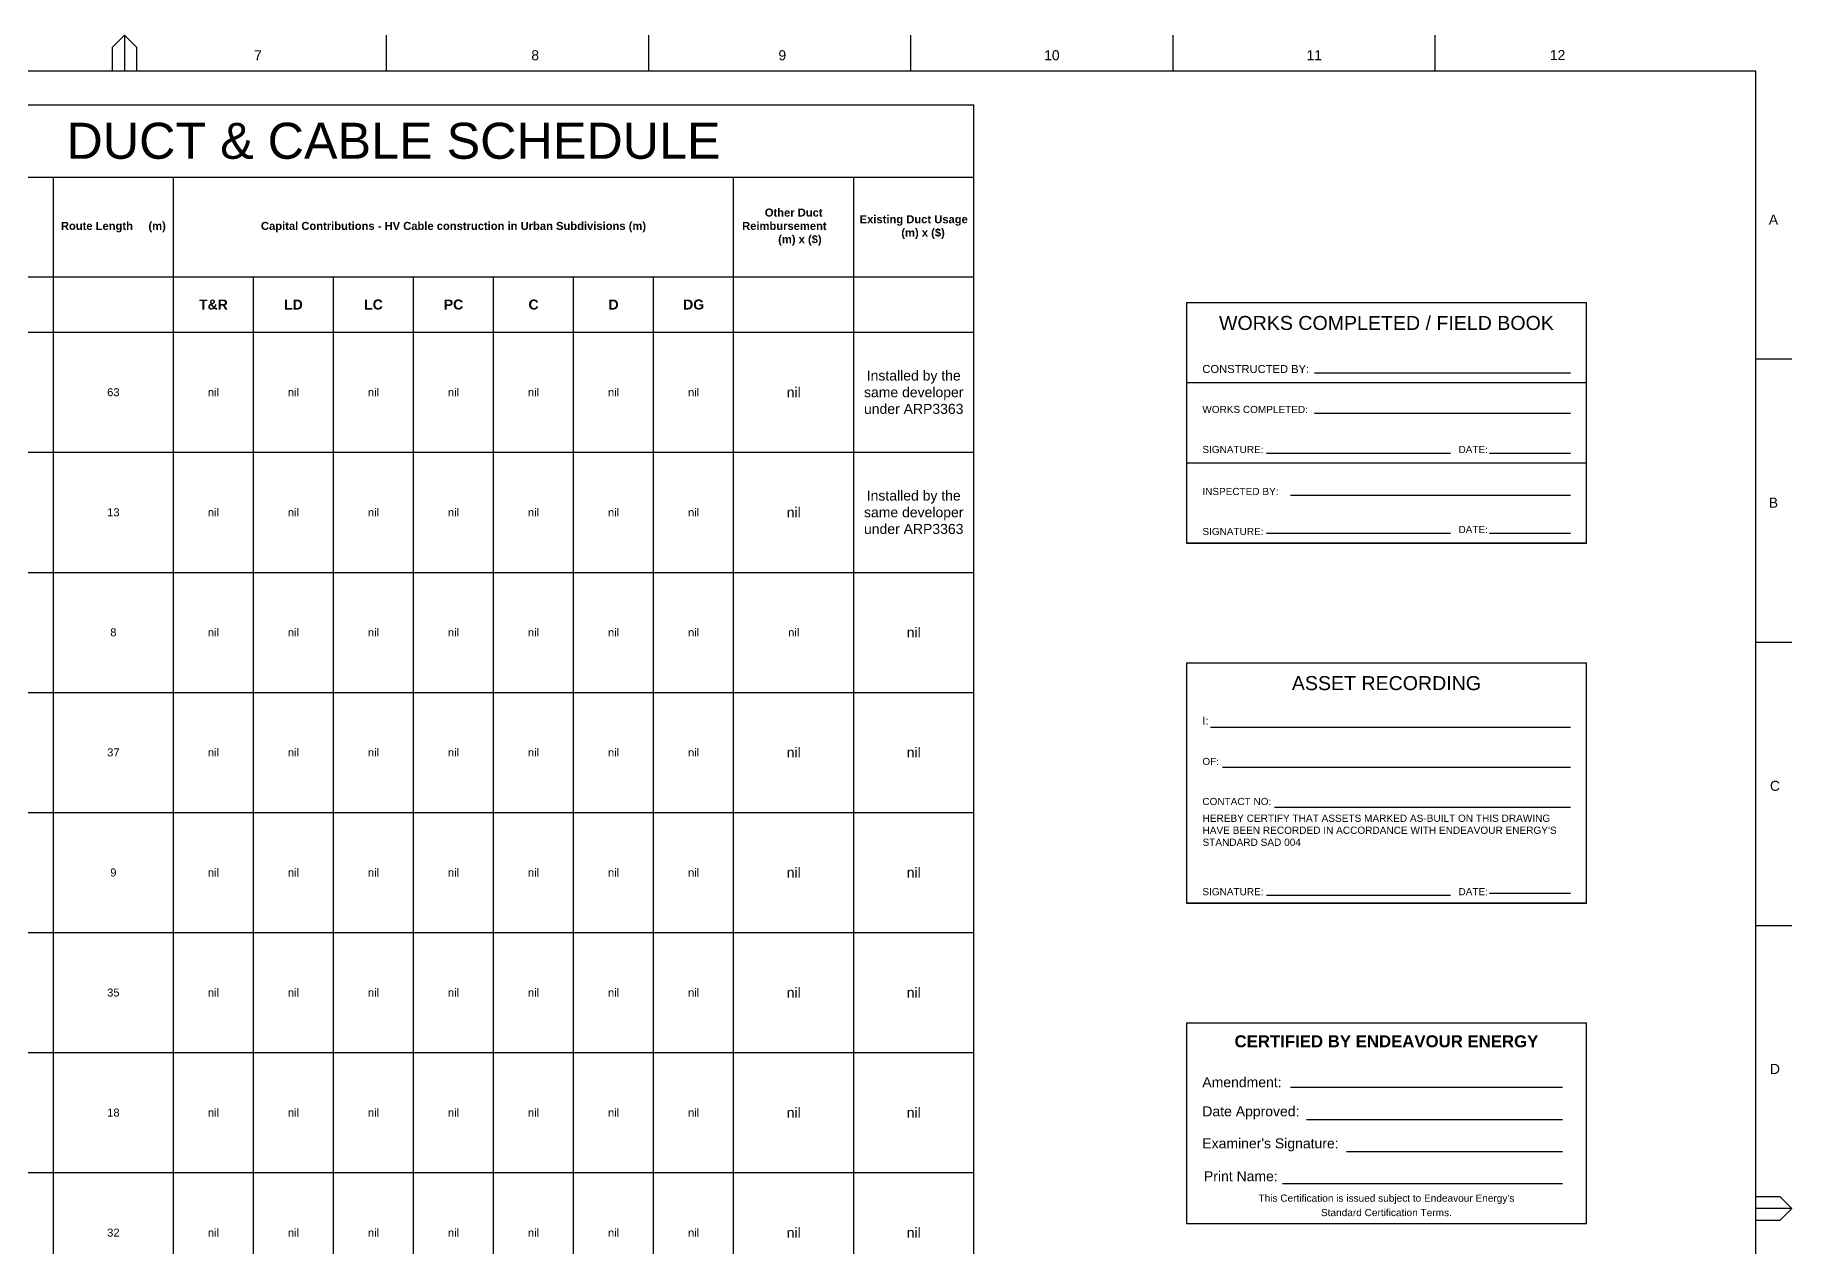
# Paper-space layout 'Duct B1 (2)' of a CAD drawing. Header units: metres, sheet in millimetres. Extents: x -9 to 824, y -9 to 577.
# Drawn here: x 385.4 to 824.4, y 274.6 to 577.4 of the extents above; entities that cross this region are included whole.
import ezdxf
from ezdxf.enums import TextEntityAlignment as Align

# ---------------------------------------------------------------- set-up
doc = ezdxf.new("R2010")
doc.units = ezdxf.units.M
doc.layers.get('0').update_dxf_attribs({"color": 6})
doc.layers.add('Notes', color=7, linetype='Continuous')
doc.styles.add('ARIAL', font='arial.ttf', dxfattribs={"height": 2})
doc.styles.get("Standard").update_dxf_attribs({"font": 'arial.ttf'})

# ---------------------------------------------------------------- blocks, each defined once
blk = doc.blocks.new('A1_FRAME_TITLE')
at = {"layer": 'Notes'}
for p, q in [((413.68, 580.39), (416.68, 583.39)), ((413.68, 574.39), (413.68, 580.39)), ((416.68, 583.39), (416.68, 574.39)), ((416.68, 583.39), (419.68, 580.39)), ((419.68, 580.39), (419.68, 574.39)), ((482.19, 574.39), (482.19, 583.39)), ((547.7, 574.39), (547.7, 583.39)), ((613.21, 574.39), (613.21, 583.39)), ((678.72, 574.39), (678.72, 583.39)), ((744.23, 574.39), (744.23, 583.39)), ((824.37, 5.97), (824.37, 574.39)), ((833.35, 502.43), (824.35, 502.43)), ((824.37, 431.68), (833.35, 431.68)), ((824.35, 360.93), (833.35, 360.93)), ((833.35, 290.18), (824.35, 290.18)), ((824.37, 293.18), (830.35, 293.18)), ((830.35, 293.18), (833.35, 290.18)), ((833.35, 290.18), (830.35, 287.18)), ((830.35, 287.18), (824.37, 287.18))]:
    blk.add_line(p, q, dxfattribs=at)
at = {"layer": 'Notes', "flags": 128}
blk.add_lwpolyline([(824.37, 574.39), (149.5, 574.39)], dxfattribs=at)
at = {"layer": 'Notes', "style": 'ARIAL'}
for s, p in [('7', (449.08, 577.12)), ('8', (518.36, 577.12)), ('9', (580.11, 577.12)), ('10', (646.5, 577.12)), ('11', (712.06, 577.12)), ('12', (772.87, 577.16)), ('A', (827.58, 536.06)), ('B', (827.58, 465.31)), ('C', (827.87, 394.56)), ('D', (827.87, 323.81))]:
    blk.add_text(s, height=2.5, dxfattribs=at).set_placement(p)
at = {"layer": 'Notes', "style": 'ARIAL', "flags": 8}
blk.add_attdef('VERSION_NO', text='', height=1.5, rotation=90, dxfattribs=at).set_placement((261.75, 40.04), align=Align.MIDDLE_CENTER)
at = {"layer": 'Notes', "style": 'ARIAL'}
for tag, height, p in [('CAP_NO', 2, (496.37, 44.97)), ('IE_NUM', 2, (496.37, 38.97)), ('REF_1', 2, (321.87, 32.97)), ('GEN_WO', 2.5, (427.37, 32.97)), ('HV_SWITCH', 2, (496.37, 32.97)), ('REF_2', 2, (321.87, 26.97)), ('OH_WO', 2.5, (427.37, 26.97)), ('UBD_REF', 2, (496.37, 26.97)), ('REF_3', 2, (321.87, 20.97)), ('UG_WO', 2.5, (427.37, 20.97)), ('GIS_MAP_No', 2, (496.37, 20.97)), ('REF_4', 2, (321.87, 14.97)), ('SUB_WO', 2.5, (427.37, 14.97)), ('HV_OP_DIAG', 2, (496.37, 14.97)), ('LGA', 2, (496.37, 8.97))]:
    blk.add_attdef(tag, text='', height=height, dxfattribs=at).set_placement(p, align=Align.MIDDLE_LEFT)
for tag, height, p in [('T1', 4, (679.37, 41.13)), ('T2', 4, (679.37, 35.13)), ('REF_No_1', 2.5, (306.87, 32.97)), ('T3', 4, (679.37, 29.13)), ('REF_No_2', 2.5, (306.87, 26.97)), ('DRAWN', 2.5, (561.87, 25.97)), ('REF_No_3', 2.5, (306.87, 20.97)), ('T4', 4, (679.37, 23.13)), ('NUM', 8, (791.37, 20.97)), ('REV', 8, (819.37, 20.97)), ('DATE', 2.5, (561.87, 17.97)), ('T5', 4, (679.37, 17.13)), ('REF_No_4', 2.5, (306.87, 14.97)), ('T6', 4, (679.37, 11.13)), ('CHD', 2.5, (561.87, 9.97)), ('DESIGN', 2.5, (601.87, 9.97)), ('NS', 2.5, (789.8, 8.94)), ('SHTS', 2.5, (804.81, 8.95))]:
    blk.add_attdef(tag, text='', height=height, dxfattribs=at).set_placement(p, align=Align.MIDDLE_CENTER)
blk.add_attdef('scale', text='', height=2.5, dxfattribs=at).set_placement((560.29, 33.27), align=Align.CENTER)
blk.add_attdef('ExportID', (9.08, 2.39), '', height=2.5, dxfattribs=at)
at = {"layer": 'Notes', "style": 'ARIAL', "flags": 1}
for tag, p, height in [('ProjectType', (14.17, -26.8), 2.5), ('ExportDate', (60.28, -26.79), 2.5), ('ExportUserName', (69.15, -26.8), 2.5), ('DesignerCompanyName', (81.48, -26.79), 2.5), ('ExportAreaOfInterest', (97.1, -26.81), 2.5), ('GIS_SUCCESS', (112, -26.78), 2.5), ('CAD_SUCCESS', (121.79, -26.78), 2.5), ('DEPOTCODE', (132.11, -26.88), 2.5), ('ExportCategories', (140.08, -26.8), 2.5), ('Comments', (154.38, -26.88), 2.5), ('ProjectNumber', (23.56, -26.82), 0.1), ('DrawingNumber', (35.51, -26.8), 0.1), ('ProjectDescription', (47.56, -26.83), 0.1)]:
    blk.add_attdef(tag, p, '', height=height, dxfattribs=at)
blk = doc.blocks.new('*T600')
at = {"layer": 'Notes', "color": 0, "linetype": 'ByBlock', "lineweight": -2, "ltscale": 0.5, "transparency": 16777216}
for p, q in [((0, 372.91), (290, 372.91)), ((0, 0), (0, 372.91)), ((290, 0), (290, 372.91)), ((0, 354.82), (290, 354.82)), ((20, 0), (20, 354.82)), ((60, 0), (60, 354.82)), ((90, 0), (90, 354.82)), ((230, 0), (230, 354.82)), ((260, 0), (260, 354.82)), ((0, 329.91), (290, 329.91)), ((110, 0), (110, 329.91)), ((130, 0), (130, 329.91)), ((150, 0), (150, 329.91)), ((170, 0), (170, 329.91)), ((190, 0), (190, 329.91)), ((210, 0), (210, 329.91)), ((0, 316.09), (290, 316.09)), ((0, 286.09), (290, 286.09)), ((0, 256.09), (290, 256.09)), ((0, 226.09), (290, 226.09)), ((0, 196.09), (290, 196.09)), ((0, 166.09), (290, 166.09)), ((0, 136.09), (290, 136.09)), ((0, 106.09), (290, 106.09)), ((0, 76.09), (290, 76.09)), ((0, 46.09), (290, 46.09)), ((0, 16.09), (290, 16.09)), ((0, 0), (290, 0))]:
    blk.add_line(p, q, dxfattribs=at)
at = {"layer": 'Notes', "color": 0, "ltscale": 0.5, "transparency": 16777216}
for s, insert, char_height, width, attachment_point in [('{\\H2.25x;DUCT & CABLE SCHEDULE\\H0.24692x;                                                                                                                           \\H2.25x;                                                                     }', (145, 363.87), 4, 287, 5), ('{\\fArial|b1|i0|c0|p34;Other Duct Reimbursement            (m) x ($) }', (245, 342.36), 2, 27, 5), ('{\\fArial|b1|i0|c0|p34;Route}', (10, 342.36), 2, 17, 5), ('{\\fArial|b1|i0|c0|p34;Configuration}', (40, 342.36), 2, 37, 5), ('{\\fArial|b1|i0|c0|p34;Route Length     (m)}', (75, 342.36), 2, 27, 5), ('{\\fArial|b1|i0|c0|p34;Capital Contributions - HV Cable construction in Urban Subdivisions (m)}', (160, 342.36), 2, 137, 5), ('{\\fArial|b1|i0|c0|p34;Existing Duct Usage       (m) x ($)}', (275, 342.36), 2, 27, 5), ('{\\fArial|b1|i0|c0|p34;T&R}', (100, 323), 2.5, 17, 5), ('{\\fArial|b1|i0|c0|p34;LD}', (120, 323), 2.5, 17, 5), ('{\\fArial|b1|i0|c0|p34;LC}', (140, 323), 2.5, 17, 5), ('{\\fArial|b1|i0|c0|p34;PC}', (160, 323), 2.5, 17, 5), ('{\\fArial|b1|i0|c0|p34;C}', (180, 323), 2.5, 17, 5), ('{\\fArial|b1|i0|c0|p34;D}', (200, 323), 2.5, 17, 5), ('{\\fArial|b1|i0|c0|p34;DG}', (220, 323), 2.5, 17, 5), ('Existing Ducts', (40, 314.59), 2, 37, 2), ('G3-H8', (10, 301.09), 4, 17, 5), ('Installed by the same developer under ARP3363', (275, 301.09), 2.5, 27, 5), ('63', (75, 301.09), 2, 27, 5), ('nil', (100, 301.09), 2, 17, 5), ('nil', (120, 301.09), 2, 17, 5), ('nil', (140, 301.09), 2, 17, 5), ('nil', (160, 301.09), 2, 17, 5), ('nil', (180, 301.09), 2, 17, 5), ('nil', (200, 301.09), 2, 17, 5), ('nil', (220, 301.09), 2, 17, 5), ('nil', (245, 301.09), 2.5, 27, 5), ('Existing Ducts', (40, 284.59), 2, 37, 2), ('Installed by the same developer under ARP3363', (275, 271.09), 2.5, 27, 5), ('H8-H7', (10, 271.09), 4, 17, 5), ('nil', (100, 271.09), 2, 17, 5), ('nil', (120, 271.09), 2, 17, 5), ('nil', (140, 271.09), 2, 17, 5), ('nil', (160, 271.09), 2, 17, 5), ('nil', (180, 271.09), 2, 17, 5), ('nil', (200, 271.09), 2, 17, 5), ('nil', (220, 271.09), 2, 17, 5), ('nil', (245, 271.09), 2.5, 27, 5), ('13', (75, 271.09), 2, 27, 5), ('New', (40, 254.59), 2, 37, 2), ('H7-H6', (10, 241.09), 4, 17, 5), ('8', (75, 241.09), 2, 27, 5), ('nil', (100, 241.09), 2, 17, 5), ('nil', (120, 241.09), 2, 17, 5), ('nil', (140, 241.09), 2, 17, 5), ('nil', (160, 241.09), 2, 17, 5), ('nil', (180, 241.09), 2, 17, 5), ('nil', (200, 241.09), 2, 17, 5), ('nil', (220, 241.09), 2, 17, 5), ('nil', (245, 241.09), 2, 27, 5), ('nil', (275, 241.09), 2.5, 27, 5), ('New', (40, 224.59), 2, 37, 2), ('H6-H5', (10, 211.09), 4, 17, 5), ('37', (75, 211.09), 2, 27, 5), ('nil', (100, 211.09), 2, 17, 5), ('nil', (120, 211.09), 2, 17, 5), ('nil', (140, 211.09), 2, 17, 5), ('nil', (160, 211.09), 2, 17, 5), ('nil', (180, 211.09), 2, 17, 5), ('nil', (200, 211.09), 2, 17, 5), ('nil', (220, 211.09), 2, 17, 5), ('nil', (245, 211.09), 2.5, 27, 5), ('nil', (275, 211.09), 2.5, 27, 5), ('New', (40, 194.59), 2, 37, 2), ('H5-H4', (10, 181.09), 4, 17, 5), ('9', (75, 181.09), 2, 27, 5), ('nil', (100, 181.09), 2, 17, 5), ('nil', (120, 181.09), 2, 17, 5), ('nil', (140, 181.09), 2, 17, 5), ('nil', (160, 181.09), 2, 17, 5), ('nil', (180, 181.09), 2, 17, 5), ('nil', (200, 181.09), 2, 17, 5), ('nil', (220, 181.09), 2, 17, 5), ('nil', (245, 181.09), 2.5, 27, 5), ('nil', (275, 181.09), 2.5, 27, 5), ('New', (40, 164.59), 2, 37, 2), ('H4-H3', (10, 151.09), 4, 17, 5), ('35', (75, 151.09), 2, 27, 5), ('nil', (100, 151.09), 2, 17, 5), ('nil', (120, 151.09), 2, 17, 5), ('nil', (140, 151.09), 2, 17, 5), ('nil', (160, 151.09), 2, 17, 5), ('nil', (180, 151.09), 2, 17, 5), ('nil', (200, 151.09), 2, 17, 5), ('nil', (220, 151.09), 2, 17, 5), ('nil', (245, 151.09), 2.5, 27, 5), ('nil', (275, 151.09), 2.5, 27, 5), ('New', (40, 134.59), 2, 37, 2), ('H3-H2', (10, 121.09), 4, 17, 5), ('18', (75, 121.09), 2, 27, 5), ('nil', (100, 121.09), 2, 17, 5), ('nil', (120, 121.09), 2, 17, 5), ('nil', (140, 121.09), 2, 17, 5), ('nil', (160, 121.09), 2, 17, 5), ('nil', (180, 121.09), 2, 17, 5), ('nil', (200, 121.09), 2, 17, 5), ('nil', (220, 121.09), 2, 17, 5), ('nil', (245, 121.09), 2.5, 27, 5), ('nil', (275, 121.09), 2.5, 27, 5), ('New', (40, 104.59), 2, 37, 2), ('H2-H1', (10, 91.09), 4, 17, 5), ('nil', (100, 91.09), 2, 17, 5), ('nil', (120, 91.09), 2, 17, 5), ('nil', (140, 91.09), 2, 17, 5), ('nil', (160, 91.09), 2, 17, 5), ('nil', (180, 91.09), 2, 17, 5), ('nil', (200, 91.09), 2, 17, 5), ('nil', (220, 91.09), 2, 17, 5), ('nil', (245, 91.09), 2.5, 27, 5), ('nil', (275, 91.09), 2.5, 27, 5), ('32', (75, 91.09), 2, 27, 5), ('Existing SL ducts, New LV cable', (40, 74.59), 2, 37, 2), ('H1-H0', (10, 61.09), 4, 17, 5), ('12', (75, 61.09), 2, 27, 5), ('nil', (100, 61.09), 2, 17, 5), ('nil', (120, 61.09), 2, 17, 5), ('nil', (140, 61.09), 2, 17, 5), ('nil', (160, 61.09), 2, 17, 5), ('nil', (180, 61.09), 2, 17, 5), ('nil', (200, 61.09), 2, 17, 5), ('nil', (220, 61.09), 2, 17, 5), ('nil', (245, 61.09), 2.5, 27, 5), ('nil', (275, 61.09), 2.5, 27, 5), ('H9-X', (10, 31.09), 4, 17, 5), ('8', (75, 31.09), 2, 27, 5), ('nil', (100, 31.09), 2, 17, 5), ('nil', (120, 31.09), 2, 17, 5), ('nil', (140, 31.09), 2, 17, 5), ('nil', (160, 31.09), 2, 17, 5), ('nil', (180, 31.09), 2, 17, 5), ('nil', (200, 31.09), 2, 17, 5), ('nil', (220, 31.09), 2, 17, 5), ('nil', (245, 31.09), 2.5, 27, 5), ('nil', (275, 31.09), 2.5, 27, 5), ('{\\fArial|b1|i0|c0|p34;TOTAL ($)}', (75, 8.04), 2.5, 27, 5), ('330', (180, 8.04), 2, 17, 5), ('4232', (200, 8.04), 2, 17, 5)]:
    blk.add_mtext(s, dxfattribs=dict(at, insert=insert, char_height=char_height, width=width, attachment_point=attachment_point))
blk = doc.blocks.new('Certfied by Endeavour Energy')
at = {"layer": 'Notes', "lineweight": -3}
for p, q in [((26, 34), (94, 34)), ((30, 26), (94, 26)), ((40, 18), (94, 18)), ((24, 10), (94, 10))]:
    blk.add_line(p, q, dxfattribs=at)
at = {"layer": 'Notes'}
blk.add_lwpolyline([(0, 0), (100, 0), (100, 50), (0, 50)], close=True, dxfattribs=at)
at = {"layer": 'Notes', "ltscale": 10, "insert": (50, 47), "char_height": 3, "width": 80, "attachment_point": 2}
blk.add_mtext('{\\fArial|b1|i0|c0|p34;CERTIFIED BY ENDEAVOUR ENERGY}', dxfattribs=at)
at = {"layer": 'Notes', "char_height": 2.5, "attachment_point": 7}
for s, insert, width in [('Amendment:', (4, 34), 19.80559345), ('Date Approved:', (4, 26), 32), ("Examiner's Signature:", (4, 18), 50), ('Print Name:', (4.403783, 10.5), 23.596217)]:
    blk.add_mtext(s, dxfattribs=dict(at, insert=insert, width=width))
at = {"layer": 'Notes', "lineweight": -3, "insert": (50, 4.5), "char_height": 1.8, "attachment_point": 5, "line_spacing_factor": 1.2}
blk.add_mtext("This Certification is issued subject to Endeavour Energy's \\PStandard Certification Terms.", dxfattribs=at)

psp = doc.layouts.new('Duct B1 (2)')

# ---------------------------------------------------------------- linework, layer by layer
at = {"layer": 'Notes', "lineweight": -3, "transparency": 33554684}
for p, q in [((705.12, 493), (769.12, 493)), ((705.12, 483), (769.12, 483)), ((693.12, 473), (739.12, 473)), ((748.88, 473), (769.12, 473)), ((699.12, 462.5), (769.12, 462.5)), ((693.12, 453), (739.12, 453)), ((748.88, 453), (769.12, 453)), ((679.12, 404.5), (769.12, 404.5)), ((682.12, 394.5), (769.12, 394.5)), ((695.12, 384.5), (769.12, 384.5)), ((693.12, 362.5), (739.12, 362.5)), ((748.88, 363), (769.12, 363))]:
    psp.add_line(p, q, dxfattribs=at)
at = {"layer": 'Notes', "transparency": 33554684}
for p, q in [((773.12, 490.5), (673.12, 490.5)), ((773.12, 470.5), (673.12, 470.5)), ((773.12, 450.5), (673.12, 450.5)), ((773.12, 360.5), (673.12, 360.5))]:
    psp.add_line(p, q, dxfattribs=at)
for points in [[(673.12, 450.5), (773.12, 450.5), (773.12, 510.5), (673.12, 510.5)], [(673.12, 360.5), (773.12, 360.5), (773.12, 420.5), (673.12, 420.5)]]:
    psp.add_lwpolyline(points, close=True, dxfattribs=at)

# ---------------------------------------------------------------- block references
psp.add_blockref('*T600', (330, 187.09))
at = {"layer": 'Notes'}
psp.add_blockref('A1_FRAME_TITLE', (-8.92, -5.97), dxfattribs=at)
at = {"layer": 'Notes', "transparency": 33554687}
psp.add_blockref('Certfied by Endeavour Energy', (673.12, 280.5), dxfattribs=at)

# ---------------------------------------------------------------- texts
at = {"layer": 'Notes', "lineweight": -3, "transparency": 33554684}
for s, height, p in [('WORKS COMPLETED / FIELD BOOK', 3.5, (723.12, 505.5)), ('SIGNATURE:', 1.79, (684.77, 473.89)), ('DATE:', 1.79, (744.81, 473.89)), ('SIGNATURE:', 1.79, (684.77, 453.39)), ('DATE:', 1.79, (744.81, 453.89)), ('ASSET RECORDING', 3.5, (723.12, 415.5)), ('SIGNATURE:', 1.79, (684.77, 363.39)), ('DATE:', 1.79, (744.81, 363.39))]:
    psp.add_text(s, height=height, dxfattribs=at).set_placement(p, align=Align.MIDDLE_CENTER)
for s, height, p in [('CONSTRUCTED BY:', 2, (677.12, 494)), ('WORKS COMPLETED:', 1.79, (677.12, 483.89)), ('INSPECTED BY:', 1.79, (677.12, 463.39))]:
    psp.add_text(s, height=height, dxfattribs=at).set_placement(p, align=Align.MIDDLE_LEFT)
for s, height, p in [('I:', 2, (677.12, 404.5)), ('OF:', 1.79, (677.12, 394.5)), ('CONTACT NO:', 1.79, (677.12, 384.5))]:
    psp.add_text(s, height=height, dxfattribs=at).set_placement(p, align=Align.BOTTOM_LEFT)
at = {"layer": 'Notes', "transparency": 33554684, "insert": (677.16, 382.64), "char_height": 1.8, "width": 92, "attachment_point": 1}
psp.add_mtext("HEREBY CERTIFY THAT ASSETS MARKED AS-BUILT ON THIS DRAWING \\PHAVE BEEN RECORDED IN ACCORDANCE WITH ENDEAVOUR ENERGY'S \\PSTANDARD SAD 004", dxfattribs=at)

doc.saveas('drawing.dxf')
